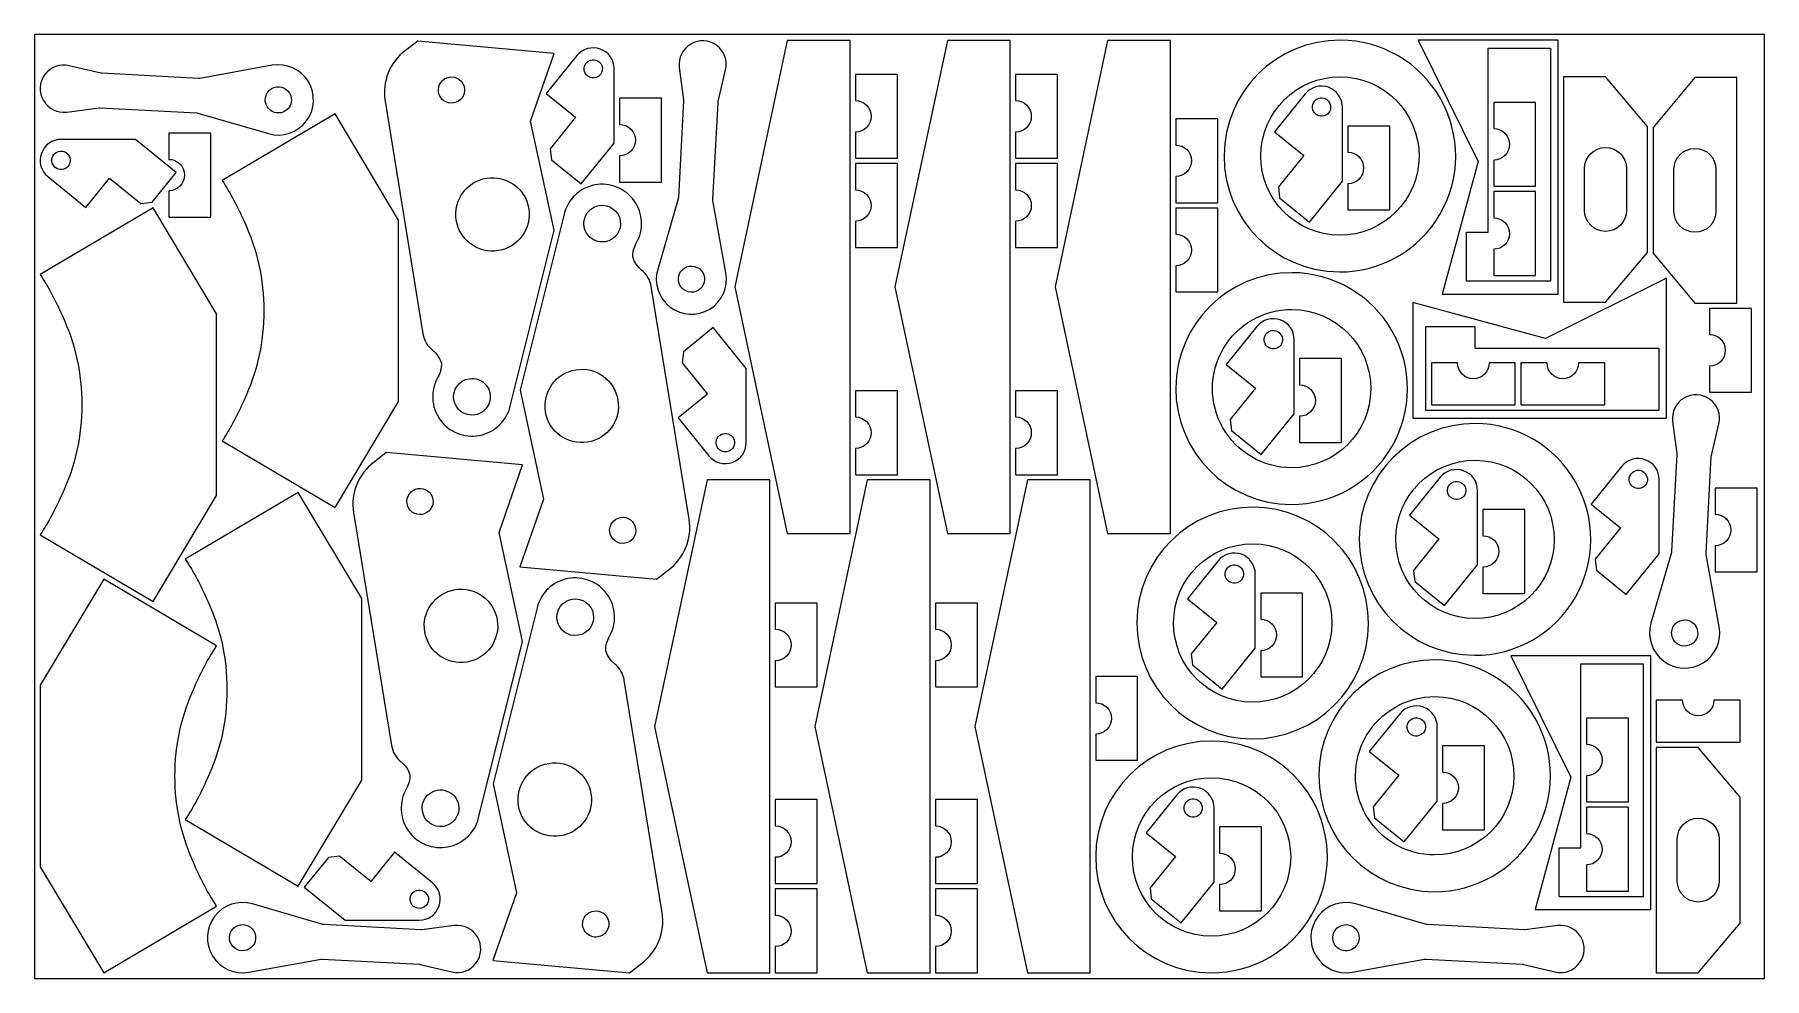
# Model space of a CAD drawing. Header units: metres. Extents: x 0 to 3300, y 0 to 1800.
import ezdxf

# ---------------------------------------------------------------- set-up
doc = ezdxf.new("R2010")
doc.units = ezdxf.units.M

msp = doc.modelspace()

# ---------------------------------------------------------------- linework, layer by layer
for points in [[(0, 0), (3300, 0), (3300, 1800), (0, 1800)], [(1335.6, 1318.8), (1435.7, 848.8), (1555.6, 848.8), (1555.6, 1788.8), (1435.7, 1788.8)], [(1641.1, 1318.8), (1741.3, 848.8), (1861.1, 848.8), (1861.1, 1788.8), (1741.3, 1788.8)], [(1946.7, 1318.8), (2046.8, 848.8), (2166.7, 848.8), (2166.7, 1788.8), (2046.8, 1788.8)], [(2906.5, 1305.2), (2906.5, 1789.2), (2639.4, 1789.2), (2754.1, 1558.3), (2685.5, 1305.2)], [(2891.7, 1330), (2731.7, 1330), (2731.7, 1423.2), (2773, 1423.2), (2773, 1774), (2891.7, 1774)], [(3076.9, 1624.7), (2996.9, 1719.7), (2916.9, 1719.7), (2916.9, 1289.7), (2996.9, 1289.7), (3076.9, 1384.7)], [(3087.5, 1383), (3167.5, 1288), (3247.5, 1288), (3247.5, 1718), (3167.5, 1718), (3087.5, 1623)], [(2629.5, 1068.3), (3113.5, 1068.3), (3113.5, 1335.4), (2882.5, 1220.7), (2629.5, 1289.3)], [(2654.3, 1083.1), (2654.3, 1243.1), (2747.5, 1243.1), (2747.5, 1201.8), (3098.3, 1201.8), (3098.3, 1083.1)], [(1182.8, 480.6), (1282.9, 10.6), (1402.8, 10.6), (1402.8, 950.6), (1282.9, 950.6)], [(1488.3, 480.6), (1588.5, 10.6), (1708.3, 10.6), (1708.3, 950.6), (1588.5, 950.6)], [(1793.9, 480.6), (1894, 10.6), (2013.9, 10.6), (2013.9, 950.6), (1894, 950.6)], [(3083.4, 131.1), (3083.4, 615.1), (2816.3, 615.1), (2931, 384.1), (2862.4, 131.1)], [(3068.6, 155.8), (2908.6, 155.8), (2908.6, 249.1), (2949.8, 249.1), (2949.8, 599.8), (3068.6, 599.8)], [(3253.8, 345.6), (3173.8, 440.6), (3093.8, 440.6), (3093.8, 10.6), (3173.8, 10.6), (3253.8, 105.6)]]:
    msp.add_lwpolyline(points, close=True)
for points in [[(740.9, 1229.1, 0.186551), (759.2, 1198, -0.153426), (776, 1173.1, -0.139323), (769.4, 1146.6, 1.149012), (907.2, 1091.1), (990.9, 1427.1), (946.3, 1635.1), (991.2, 1764), (731, 1787.5), (707.6, 1769.5, 0.280207), (668.6, 1673.2)], [(1227.8, 1487), (1188.7, 1352.3, 1.261083), (1319, 1345.4), (1294.2, 1483.5, -0.057543), (1294.1, 1485.8), (1303.8, 1670.5, -0.045035), (1304, 1672.3), (1318.3, 1732.7, 1.198412), (1229.9, 1737.3), (1237.8, 1675.7, -0.045035), (1237.9, 1673.9), (1228.2, 1489.3, -0.057543)], [(2491.1, 1789.4, 1), (2489.2, 1347.4, 1)], [(1034.7, 1759.9), (976.2, 1687.6), (1032.1, 1642.3), (983.7, 1582.4), (985.9, 1561.4), (1042.6, 1515.4), (1105.6, 1593.1), (1105.8, 1734.6, 0.707352)], [(1076.8, 1748.3, -1), (1054.8, 1721.1, -1)], [(311.6, 1650.2), (446.4, 1611.1, 1.261083), (453.2, 1741.4), (315.1, 1716.6, -0.057543), (312.8, 1716.5), (128.1, 1726.2, -0.045035), (126.4, 1726.4), (66, 1740.7, 1.198412), (61.3, 1652.3), (122.9, 1660.2, -0.045035), (124.7, 1660.3), (309.4, 1650.6, -0.057543)], [(799.3, 1669.6, -1), (791.2, 1719, -1)], [(1645.9, 1564.2), (1645.9, 1724.2), (1565.9, 1724.2), (1565.9, 1674.2, -1), (1565.9, 1614.2), (1565.9, 1564.2)], [(1951.5, 1564.2), (1951.5, 1724.2), (1871.5, 1724.2), (1871.5, 1674.2, -1), (1871.5, 1614.2), (1871.5, 1564.2)], [(2490.8, 1719.4, -1), (2489.5, 1417.4, -1)], [(490, 1674.2, -1), (440.1, 1676.8, -1)], [(2424, 1686.9), (2365.5, 1614.7), (2421.4, 1569.4), (2373, 1509.5), (2375.2, 1488.4), (2431.9, 1442.5), (2494.9, 1520.2), (2495.1, 1661.7, 0.707352)], [(1196.1, 1518.7), (1196.1, 1678.7), (1116.1, 1678.7), (1116.1, 1628.7, -1), (1116.1, 1568.7), (1116.1, 1518.7)], [(2466.1, 1675.4, -1), (2444.1, 1648.2, -1)], [(2863.6, 1510.8), (2863.6, 1670.8), (2783.6, 1670.8), (2783.6, 1620.8, -1), (2783.6, 1560.8), (2783.6, 1510.8)], [(694.5, 1273.4), (694.5, 1446.4), (573.1, 1648.7), (357.8, 1521.7, -0.041362), (399.5, 1444.2, -0.111108), (437.2, 1273.4, -0.111108), (399.5, 1102.6, -0.041362), (357.8, 1025.1), (573.1, 898), (694.5, 1100.4)], [(2257.1, 1479.4), (2257.1, 1639.4), (2177.1, 1639.4), (2177.1, 1589.4, -1), (2177.1, 1529.4), (2177.1, 1479.4)], [(2585.4, 1465.6), (2585.4, 1625.6), (2505.4, 1625.6), (2505.4, 1575.6, -1), (2505.4, 1515.6), (2505.4, 1465.6)], [(25.4, 1529.1), (97.7, 1470.5), (143, 1526.5), (202.9, 1478), (224, 1480.2), (269.9, 1537), (192.2, 1599.9), (50.7, 1600.1, 0.707352)], [(336.1, 1452.1), (336.1, 1612.1), (256.1, 1612.1), (256.1, 1562.1, -1), (256.1, 1502.1), (256.1, 1452.1)], [(2956.9, 1544.7, -1), (3036.9, 1544.7), (3036.9, 1464.7, -1), (2956.9, 1464.7)], [(37, 1571.2, -1), (64.2, 1549.1, -1)], [(1645.9, 1394), (1645.9, 1554), (1565.9, 1554), (1565.9, 1504, -1), (1565.9, 1444), (1565.9, 1394)], [(1951.5, 1394), (1951.5, 1554), (1871.5, 1554), (1871.5, 1504, -1), (1871.5, 1444), (1871.5, 1394)], [(3207.5, 1463, -1), (3127.5, 1463), (3127.5, 1543, -1), (3207.5, 1543)], [(884.8, 1388, -1), (862.3, 1526.2, -1)], [(1176.3, 1319.8, 0.186551), (1158.1, 1350.9, -0.153426), (1141.3, 1375.7, -0.139323), (1147.9, 1402.2, 1.149012), (1010.1, 1457.7), (926.4, 1121.8), (970.9, 913.7), (926, 784.8), (1186.2, 761.4), (1209.6, 779.4, 0.280207), (1248.6, 875.7)], [(2863.6, 1340.5), (2863.6, 1500.5), (2783.6, 1500.5), (2783.6, 1450.5, -1), (2783.6, 1390.5), (2783.6, 1340.5)], [(347.3, 1094.2), (347.3, 1267.2), (225.9, 1469.6), (10.6, 1342.5, -0.041362), (52.3, 1265, -0.111108), (90.1, 1094.2, -0.111108), (52.3, 923.4, -0.041362), (10.6, 845.9), (225.9, 718.8), (347.3, 921.2)], [(1077.2, 1474.1, -1), (1088.5, 1405, -1)], [(2257.1, 1309.2), (2257.1, 1469.2), (2177.1, 1469.2), (2177.1, 1419.2, -1), (2177.1, 1359.2), (2177.1, 1309.2)], [(1251.8, 1308.6, -1), (1254.4, 1358.6, -1)], [(2399, 1345.9, 1), (2397.1, 903.9, 1)], [(2398.7, 1275.9, -1), (2397.4, 973.9, -1)], [(2331.9, 1243.4), (2273.4, 1171.1), (2329.4, 1125.8), (2280.9, 1066), (2283.1, 1044.9), (2339.9, 999), (2402.8, 1076.7), (2403, 1218.2, 0.707352)], [(3275.4, 1117.8), (3275.4, 1277.8), (3195.4, 1277.8), (3195.4, 1227.8, -1), (3195.4, 1167.8), (3195.4, 1117.8)], [(1286.5, 996.6, 0.707352), (1357.6, 1021.9), (1357.4, 1163.4), (1294.4, 1241.1), (1237.7, 1195.2), (1235.5, 1174.1), (1283.9, 1114.2), (1228, 1068.9)], [(2374, 1231.9, -1), (2352, 1204.7, -1)], [(1032.5, 1160.8, -1), (1055, 1022.7, -1)], [(2493.3, 1022.1), (2493.3, 1182.1), (2413.3, 1182.1), (2413.3, 1132.1, -1), (2413.3, 1072.1), (2413.3, 1022.1)], [(2664.8, 1093.7), (2824.8, 1093.7), (2824.8, 1173.7), (2774.8, 1173.7, -1), (2714.8, 1173.7), (2664.8, 1173.7)], [(2835.4, 1093.7), (2995.4, 1093.7), (2995.4, 1173.7), (2945.4, 1173.7, -1), (2885.4, 1173.7), (2835.4, 1173.7)], [(840, 1074.7, -1), (828.8, 1143.8, -1)], [(1645.9, 960.7), (1645.9, 1120.7), (1565.9, 1120.7), (1565.9, 1070.7, -1), (1565.9, 1010.7), (1565.9, 960.7)], [(1951.5, 960.7), (1951.5, 1120.7), (1871.5, 1120.7), (1871.5, 1070.7, -1), (1871.5, 1010.7), (1871.5, 960.7)], [(3122.7, 812.1), (3083.6, 677.4, 1.261083), (3213.9, 670.6), (3189.1, 808.7, -0.057543), (3189, 811), (3198.6, 995.6, -0.045035), (3198.9, 997.4), (3213.2, 1057.8, 1.198412), (3124.8, 1062.4), (3132.7, 1000.9, -0.045035), (3132.7, 999.1), (3123, 814.4, -0.057543)], [(2748.8, 1058.2, 1), (2746.9, 616.2, 1)], [(1328.6, 1008.2, -1), (1306.6, 1035.4, -1)], [(680.9, 444.3, 0.186551), (699.1, 413.2, -0.153426), (715.9, 388.4, -0.139323), (709.3, 361.9, 1.149012), (847.1, 306.4), (930.8, 642.3), (886.3, 850.4), (931.1, 979.2), (671, 1002.7), (647.6, 984.7, 0.280207), (608.6, 888.4)], [(3028.2, 976.8), (2969.7, 904.5), (3025.7, 859.2), (2977.2, 799.4), (2979.4, 778.3), (3036.2, 732.3), (3099.1, 810), (3099.3, 951.5, 0.707352)], [(2748.5, 988.2, -1), (2747.2, 686.2, -1)], [(2681.7, 955.7), (2623.2, 883.4), (2679.2, 838.1), (2630.7, 778.2), (2632.9, 757.1), (2689.7, 711.2), (2752.6, 788.9), (2752.8, 930.4, 0.707352)], [(3070.3, 965.2, -1), (3048.3, 938, -1)], [(624.2, 551.3), (624.2, 724.3), (502.8, 926.7), (287.5, 799.6, -0.041362), (329.2, 722.1, -0.111108), (366.9, 551.3, -0.111108), (329.2, 380.5, -0.041362), (287.5, 303), (502.8, 175.9), (624.2, 378.3)], [(739.2, 884.9, -1), (731.2, 934.2, -1)], [(2723.8, 944.1, -1), (2701.8, 916.9, -1)], [(3286, 775.2), (3286, 935.2), (3206, 935.2), (3206, 885.2, -1), (3206, 825.2), (3206, 775.2)], [(2324.8, 898.8, 1), (2322.8, 456.8, 1)], [(2843.1, 734.3), (2843.1, 894.3), (2763.1, 894.3), (2763.1, 844.3, -1), (2763.1, 784.3), (2763.1, 734.3)], [(1118, 879.2, -1), (1126, 829.9, -1)], [(2324.5, 828.8, -1), (2323.2, 526.8, -1)], [(2257.7, 796.3), (2199.2, 724), (2255.1, 678.7), (2206.7, 618.8), (2208.9, 597.8), (2265.6, 551.8), (2328.5, 629.5), (2328.8, 771, 0.707352)], [(10.6, 386), (10.6, 213), (132, 10.6), (347.3, 137.7, -0.041362), (305.6, 215.2, -0.111108), (267.8, 386, -0.111108), (305.6, 556.8, -0.041362), (347.3, 634.3), (132, 761.4), (10.6, 559)], [(1124.8, 569, 0.186551), (1106.6, 600.1, -0.153426), (1089.8, 625, -0.139323), (1096.4, 651.5, 1.149012), (958.6, 706.9), (874.9, 371), (919.4, 163), (874.5, 34.1), (1134.7, 10.6), (1158.1, 28.6, 0.280207), (1197.1, 124.9)], [(2299.8, 784.7, -1), (2277.8, 757.5, -1)], [(824.7, 603.2, -1), (802.2, 741.4, -1)], [(2419.1, 574.9), (2419.1, 734.9), (2339.1, 734.9), (2339.1, 684.9, -1), (2339.1, 624.9), (2339.1, 574.9)], [(1025.7, 723.4, -1), (1037, 654.3, -1)], [(1493.1, 555.8), (1493.1, 715.8), (1413.1, 715.8), (1413.1, 665.8, -1), (1413.1, 605.8), (1413.1, 555.8)], [(1798.7, 555.8), (1798.7, 715.8), (1718.7, 715.8), (1718.7, 665.8, -1), (1718.7, 605.8), (1718.7, 555.8)], [(3146.6, 633.8, -1), (3149.2, 683.7, -1)], [(2671.9, 607.4, 1), (2670, 165.4, 1)], [(2104.3, 415.9), (2104.3, 575.8), (2024.3, 575.8), (2024.3, 525.8, -1), (2024.3, 465.9), (2024.3, 415.9)], [(2671.6, 537.4, -1), (2670.3, 235.4, -1)], [(3093.8, 450.8), (3253.8, 450.8), (3253.8, 530.8), (3203.8, 530.8, -1), (3143.8, 530.8), (3093.8, 530.8)], [(2604.9, 504.9), (2546.3, 432.6), (2602.3, 387.3), (2553.8, 327.5), (2556, 306.4), (2612.8, 260.4), (2675.7, 338.1), (2675.9, 479.6, 0.707352)], [(2647, 493.3, -1), (2624.9, 466.1, -1)], [(3040.5, 336.6), (3040.5, 496.6), (2960.5, 496.6), (2960.5, 446.6, -1), (2960.5, 386.6), (2960.5, 336.6)], [(2246.2, 452.6, 1), (2244.3, 10.6, 1)], [(2766.2, 283.5), (2766.2, 443.5), (2686.2, 443.5), (2686.2, 393.5, -1), (2686.2, 333.5), (2686.2, 283.5)], [(981, 410.1, -1), (1003.5, 271.9, -1)], [(2245.9, 382.6, -1), (2244.6, 80.6, -1)], [(2179.2, 350.1), (2120.6, 277.8), (2176.6, 232.5), (2128.1, 172.7), (2130.3, 151.6), (2187.1, 105.7), (2250, 183.4), (2250.2, 324.9, 0.707352)], [(780, 290, -1), (768.7, 359.1, -1)], [(1493.1, 180.9), (1493.1, 340.9), (1413.1, 340.9), (1413.1, 290.9, -1), (1413.1, 230.9), (1413.1, 180.9)], [(1798.7, 180.9), (1798.7, 340.9), (1718.7, 340.9), (1718.7, 290.9, -1), (1718.7, 230.9), (1718.7, 180.9)], [(2221.3, 338.5, -1), (2199.2, 311.3, -1)], [(3040.5, 166.4), (3040.5, 326.4), (2960.5, 326.4), (2960.5, 276.4, -1), (2960.5, 216.4), (2960.5, 166.4)], [(3133.8, 265.6, -1), (3213.8, 265.6), (3213.8, 185.6, -1), (3133.8, 185.6)], [(2340.6, 128.8), (2340.6, 288.8), (2260.6, 288.8), (2260.6, 238.8, -1), (2260.6, 178.8), (2260.6, 128.8)], [(759, 182), (686.7, 240.5), (641.4, 184.6), (581.6, 233), (560.5, 230.8), (514.5, 174.1), (592.2, 111.2), (733.7, 110.9, 0.707352)], [(747.4, 139.9, -1), (720.2, 161.9, -1)], [(1493.1, 10.6), (1493.1, 170.6), (1413.1, 170.6), (1413.1, 120.6, -1), (1413.1, 60.6), (1413.1, 10.6)], [(1798.7, 10.6), (1798.7, 170.6), (1718.7, 170.6), (1718.7, 120.6, -1), (1718.7, 60.6), (1718.7, 10.6)], [(550.1, 102.9), (415.4, 142, 1.261083), (408.6, 11.7), (546.6, 36.4, -0.057543), (548.9, 36.6), (733.6, 26.9, -0.045035), (735.4, 26.7), (795.8, 12.4, 1.198412), (800.4, 100.8), (738.9, 92.9, -0.045035), (737.1, 92.8), (552.4, 102.5, -0.057543)], [(2655.2, 102.9), (2520.5, 142, 1.261083), (2513.6, 11.7), (2651.7, 36.4, -0.057543), (2654, 36.6), (2838.7, 26.9, -0.045035), (2840.5, 26.7), (2900.9, 12.4, 1.198412), (2905.5, 100.8), (2843.9, 92.9, -0.045035), (2842.1, 92.8), (2657.5, 102.5, -0.057543)], [(371.8, 78.9, -1), (421.7, 76.3, -1)], [(1066.5, 128.5, -1), (1074.5, 79.1, -1)], [(2476.8, 78.9, -1), (2526.8, 76.3, -1)]]:
    msp.add_lwpolyline(points, format="xyb", close=True)

doc.saveas('drawing.dxf')
